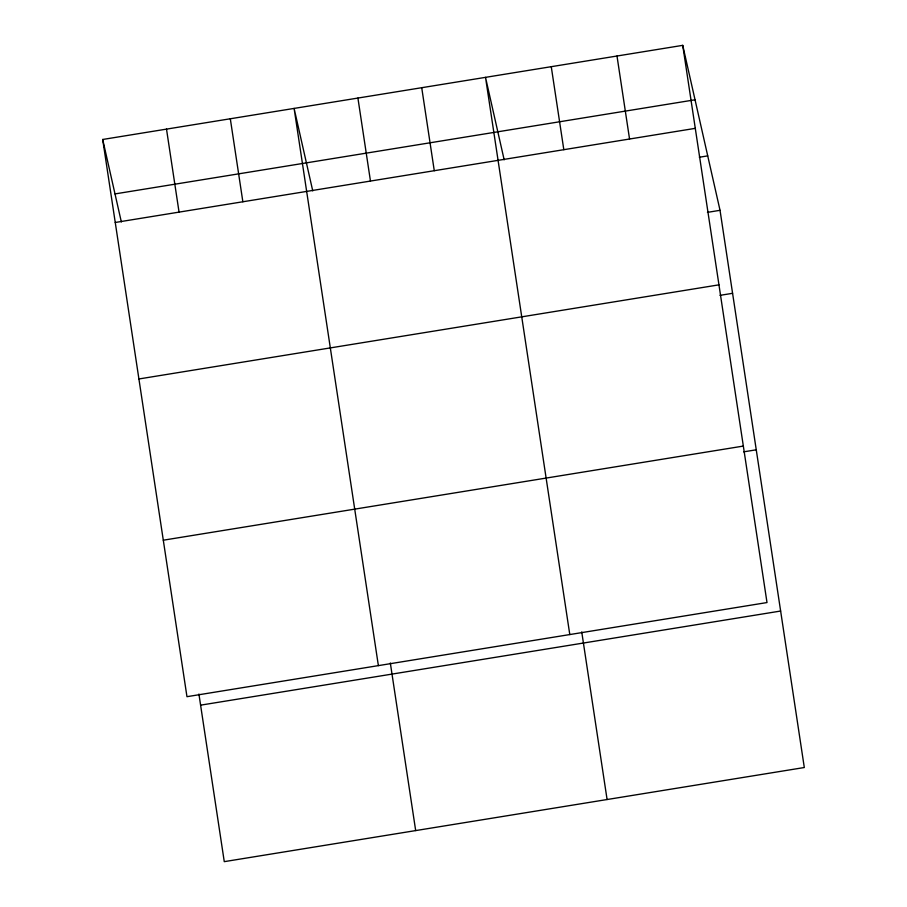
<?xml version="1.0" encoding="UTF-8"?>
<svg xmlns="http://www.w3.org/2000/svg" width="907" height="907" viewBox="0 0 907 907"><rect width="100%" height="100%" fill="white"/><g stroke="black" fill="none" stroke-linecap="round" stroke-linejoin="round"><path stroke-width="1.36" d="M682.733 45.35L767.005 602.554L186.967 696.689L102.695 139.474L682.733 45.35L720.033 210.311L804.305 767.526L224.267 861.65L198.916 694.048M115.008 193.917L695.045 99.793M115.246 222.476L695.284 128.352M699.331 157.24L707.721 155.879M707.449 212.363L720.033 210.311M138.918 378.967L718.956 284.843M719.999 295.353L732.584 293.312M163.305 540.198L743.343 446.074M743.661 451.845L756.257 449.804M200.594 705.158L780.632 611.035M504.167 159.836L485.517 77.356L569.789 634.56M312.756 190.901L294.106 108.421L378.378 665.625M102.695 139.474L121.345 221.966M616.998 56.019L629.549 139.02M551.263 66.687L563.814 149.689M581.738 631.918L607.089 799.521M421.721 87.707L434.272 170.709M357.914 98.058L370.464 181.06M390.327 662.983L415.678 830.585M230.31 118.772L242.861 201.773M166.503 129.123L179.053 212.125"/></g></svg>
